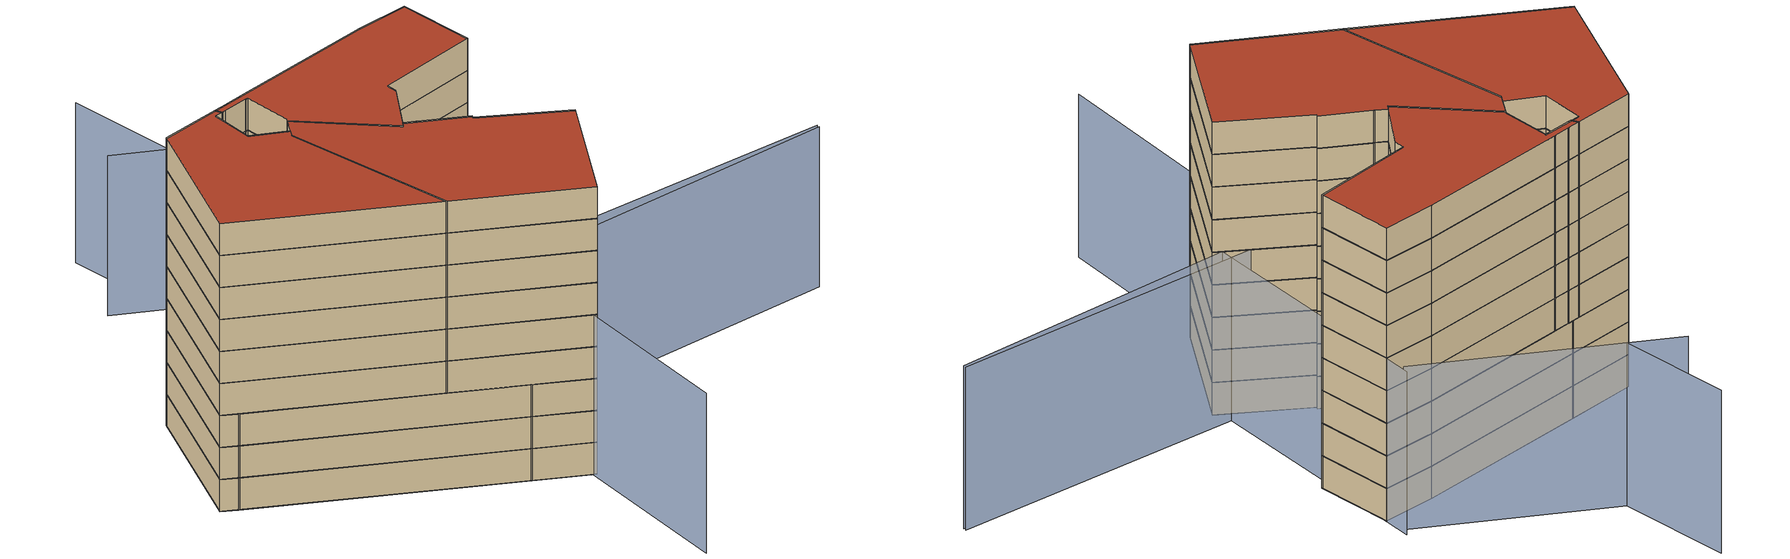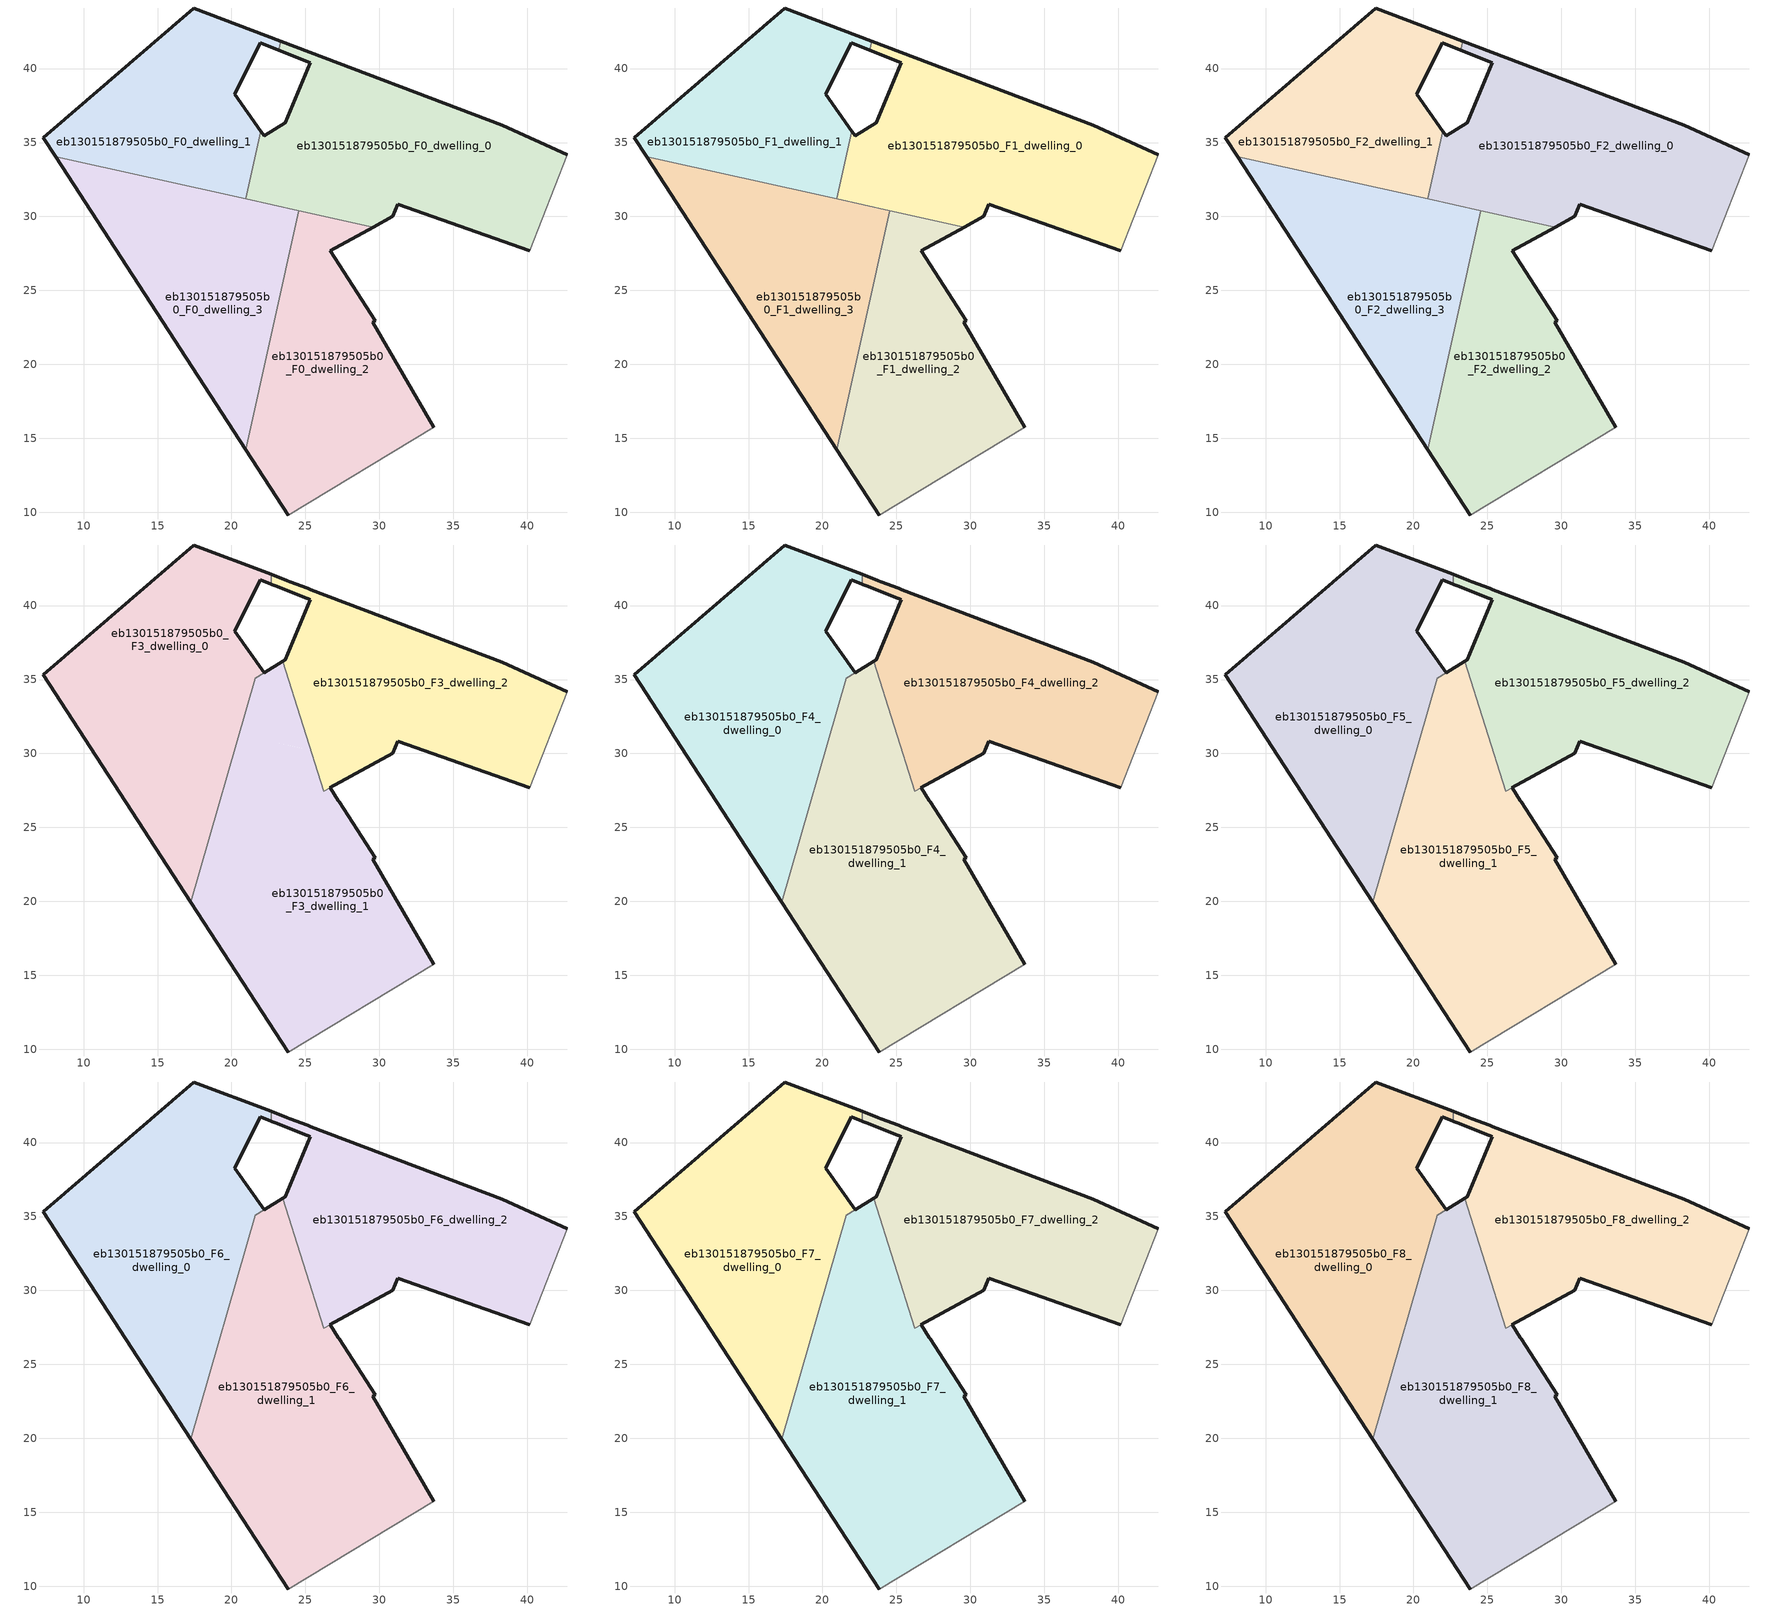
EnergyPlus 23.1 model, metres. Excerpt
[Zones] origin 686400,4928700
eb130151879505b0_F0_dwelling_0
 floor ground (EU_floor_Construction): 40.18,27.68 42.69,34.17 38.32,36.16 23.33,41.86 23.2,41.25 25.33,40.4 23.65,36.35 22.2,35.45 21.98,35.76 20.97,31.19 29.58,29.27 30.91,30.01 31.26,30.83 z0
 wall outside (EU_wall_Construction): 21.98,35.76 22.2,35.45 23.65,36.35 25.33,40.4 23.2,41.25 / 23.33,41.86 38.32,36.16 42.69,34.17 / 40.18,27.68 31.26,30.83 30.91,30.01 29.58,29.27 z0:3
 wall to eb130151879505b0_F0_dwelling_1 (EU_wall_Construction): 23.2,41.25 23.33,41.86 / 20.97,31.19 21.98,35.76 z0:3
 wall adiabatic (EU_wall_Construction): 42.69,34.17 40.18,27.68 z0:3
 wall to eb130151879505b0_F0_dwelling_2 (EU_wall_Construction): 29.58,29.27 24.57,30.39 z0:3
 wall to eb130151879505b0_F0_dwelling_3 (EU_wall_Construction): 24.57,30.39 20.97,31.19 z0:3
eb130151879505b0_F0_dwelling_1
 floor ground (EU_floor_Construction): 20.97,31.19 21.98,35.76 20.22,38.27 21.94,41.75 23.2,41.25 23.33,41.86 17.44,44.1 7.29,35.31 8.11,34.04 z0
 wall outside (EU_wall_Construction): 23.2,41.25 21.94,41.75 20.22,38.27 21.98,35.76 / 8.11,34.04 7.29,35.31 17.44,44.1 23.33,41.86 z0:3
 wall to eb130151879505b0_F0_dwelling_3 (EU_wall_Construction): 20.97,31.19 8.11,34.04 z0:3
eb130151879505b0_F0_dwelling_2
 floor ground (EU_floor_Construction): 33.68,15.75 29.55,22.85 29.73,22.96 26.67,27.67 29.58,29.27 24.56,30.39 20.97,14.21 23.83,9.81 z0
 wall outside (EU_wall_Construction): 23.83,9.81 20.97,14.21 / 29.58,29.27 26.67,27.67 29.73,22.96 29.55,22.85 33.68,15.75 z0:3
 wall adiabatic (EU_wall_Construction): 33.68,15.75 23.83,9.81 z0:3
 wall to eb130151879505b0_F0_dwelling_3 (EU_wall_Construction): 20.97,14.21 24.56,30.39 z0:3
eb130151879505b0_F0_dwelling_3
 floor ground (EU_floor_Construction): 20.97,14.21 24.56,30.39 8.11,34.04 z0
 wall outside (EU_wall_Construction): 20.97,14.21 8.11,34.04 z0:3
eb130151879505b0_F1_dwelling_0
 floor to eb130151879505b0_F0_dwelling_0 (EU_floor_Construction): 40.18,27.68 42.69,34.17 38.32,36.16 23.33,41.86 23.2,41.25 25.33,40.4 23.65,36.35 22.2,35.45 21.98,35.76 20.97,31.19 29.58,29.27 30.91,30.01 31.26,30.83 z3
 wall outside (EU_wall_Construction): 21.98,35.76 22.2,35.45 23.65,36.35 25.33,40.4 23.2,41.25 / 23.33,41.86 38.32,36.16 42.69,34.17 / 40.18,27.68 31.26,30.83 30.91,30.01 29.58,29.27 z3:6
 wall to eb130151879505b0_F1_dwelling_1 (EU_wall_Construction): 23.2,41.25 23.33,41.86 / 20.97,31.19 21.98,35.76 z3:6
 wall adiabatic (EU_wall_Construction): 42.69,34.17 40.18,27.68 z3:6
 wall to eb130151879505b0_F1_dwelling_2 (EU_wall_Construction): 29.58,29.27 24.57,30.39 z3:6
 wall to eb130151879505b0_F1_dwelling_3 (EU_wall_Construction): 24.57,30.39 20.97,31.19 z3:6
eb130151879505b0_F1_dwelling_1
 floor to eb130151879505b0_F0_dwelling_1 (EU_floor_Construction): 20.97,31.19 21.98,35.76 20.22,38.27 21.94,41.75 23.2,41.25 23.33,41.86 17.44,44.1 7.29,35.31 8.11,34.04 z3
 wall outside (EU_wall_Construction): 23.2,41.25 21.94,41.75 20.22,38.27 21.98,35.76 / 8.11,34.04 7.29,35.31 17.44,44.1 23.33,41.86 z3:6
 wall to eb130151879505b0_F1_dwelling_3 (EU_wall_Construction): 20.97,31.19 8.11,34.04 z3:6
eb130151879505b0_F1_dwelling_2
 floor to eb130151879505b0_F0_dwelling_2 (EU_floor_Construction): 33.68,15.75 29.55,22.85 29.73,22.96 26.67,27.67 29.58,29.27 24.56,30.39 20.97,14.21 23.83,9.81 z3
 wall outside (EU_wall_Construction): 23.83,9.81 20.97,14.21 / 29.58,29.27 26.67,27.67 29.73,22.96 29.55,22.85 33.68,15.75 z3:6
 wall adiabatic (EU_wall_Construction): 33.68,15.75 23.83,9.81 z3:6
 wall to eb130151879505b0_F1_dwelling_3 (EU_wall_Construction): 20.97,14.21 24.56,30.39 z3:6
eb130151879505b0_F1_dwelling_3
 floor to eb130151879505b0_F0_dwelling_3 (EU_floor_Construction): 20.97,14.21 24.56,30.39 8.11,34.04 z3
 wall outside (EU_wall_Construction): 20.97,14.21 8.11,34.04 z3:6
eb130151879505b0_F2_dwelling_0
 floor to eb130151879505b0_F1_dwelling_0 (EU_floor_Construction): 40.18,27.68 42.69,34.17 38.32,36.16 23.33,41.86 23.2,41.25 25.33,40.4 23.65,36.35 22.2,35.45 21.98,35.76 20.97,31.19 29.58,29.27 30.91,30.01 31.26,30.83 z6
 wall outside (EU_wall_Construction): 21.98,35.76 22.2,35.45 23.65,36.35 25.33,40.4 23.2,41.25 / 23.33,41.86 38.32,36.16 42.69,34.17 / 40.18,27.68 31.26,30.83 30.91,30.01 29.58,29.27 z6:9
 wall to eb130151879505b0_F2_dwelling_1 (EU_wall_Construction): 23.2,41.25 23.33,41.86 / 20.97,31.19 21.98,35.76 z6:9
 wall adiabatic (EU_wall_Construction): 42.69,34.17 40.18,27.68 z6:9
 wall to eb130151879505b0_F2_dwelling_2 (EU_wall_Construction): 29.58,29.27 24.57,30.39 z6:9
 wall to eb130151879505b0_F2_dwelling_3 (EU_wall_Construction): 24.57,30.39 20.97,31.19 z6:9
eb130151879505b0_F2_dwelling_1
 floor to eb130151879505b0_F1_dwelling_1 (EU_floor_Construction): 20.97,31.19 21.98,35.76 20.22,38.27 21.94,41.75 23.2,41.25 23.33,41.86 17.44,44.1 7.29,35.31 8.11,34.04 z6
 wall outside (EU_wall_Construction): 23.2,41.25 21.94,41.75 20.22,38.27 21.98,35.76 / 8.11,34.04 7.29,35.31 17.44,44.1 23.33,41.86 z6:9
 wall to eb130151879505b0_F2_dwelling_3 (EU_wall_Construction): 20.97,31.19 8.11,34.04 z6:9
eb130151879505b0_F2_dwelling_2
 floor to eb130151879505b0_F1_dwelling_2 (EU_floor_Construction): 33.68,15.75 29.55,22.85 29.73,22.96 26.67,27.67 29.58,29.27 24.56,30.39 20.97,14.21 23.83,9.81 z6
 wall outside (EU_wall_Construction): 23.83,9.81 20.97,14.21 / 29.58,29.27 26.67,27.67 29.73,22.96 29.55,22.85 33.68,15.75 z6:9
 wall adiabatic (EU_wall_Construction): 33.68,15.75 23.83,9.81 z6:9
 wall to eb130151879505b0_F2_dwelling_3 (EU_wall_Construction): 20.97,14.21 24.56,30.39 z6:9
 roof outside (EU_roof_Construction): 29.58,29.27 26.25,27.44 25.38,30.21 26.25,27.44 z9
eb130151879505b0_F2_dwelling_3
 floor to eb130151879505b0_F1_dwelling_3 (EU_floor_Construction): 20.97,14.21 24.56,30.39 8.11,34.04 z6
 wall outside (EU_wall_Construction): 20.97,14.21 8.11,34.04 z6:9
eb130151879505b0_F3_dwelling_0
 floor to eb130151879505b0_F2_dwelling_1 (EU_floor_Construction): 20.52,31.28 21.62,35.08 21.87,35.23 21.98,35.76 20.22,38.27 21.94,41.75 22.68,41.45 22.68,42.1 17.44,44.1 7.29,35.31 8.11,34.04 z9
 floor to eb130151879505b0_F2_dwelling_3 (EU_floor_Construction): 17.25,19.95 20.52,31.28 8.11,34.04 z9
 floor to eb130151879505b0_F2_dwelling_0 (EU_floor_Construction): 22.15,35.41 22.2,35.45 21.98,35.76 21.87,35.23 z9
 wall outside (EU_wall_Construction): 22.68,41.45 21.94,41.75 20.22,38.27 22.2,35.45 / 17.25,19.95 7.29,35.31 17.44,44.1 22.68,42.1 z9:12
 wall to eb130151879505b0_F3_dwelling_2 (EU_wall_Construction): 22.68,42.1 22.68,41.45 z9:12
 wall to eb130151879505b0_F3_dwelling_1 (EU_wall_Construction): 22.2,35.45 21.62,35.08 17.25,19.95 z9:12
eb130151879505b0_F3_dwelling_1
 floor to eb130151879505b0_F2_dwelling_2 (EU_floor_Construction): 33.68,15.75 29.55,22.85 29.73,22.96 27.28,26.72 27.24,26.79 26.67,27.67 26.25,27.44 25.38,30.21 24.56,30.39 20.98,14.21 23.83,9.81 z9
 floor to eb130151879505b0_F2_dwelling_0 (EU_floor_Construction): 25.38,30.21 23.48,36.24 22.2,35.45 21.87,35.23 20.97,31.19 z9
 floor to eb130151879505b0_F2_dwelling_1 (EU_floor_Construction): 20.97,31.19 21.87,35.23 21.62,35.08 20.52,31.28 z9
 floor to eb130151879505b0_F2_dwelling_3 (EU_floor_Construction): 20.98,14.21 24.56,30.39 20.52,31.28 17.25,19.95 z9
 wall outside (EU_wall_Construction): 23.83,9.81 17.25,19.95 / 22.21,35.45 23.48,36.24 / 26.67,27.67 27.24,26.79 27.28,26.72 29.73,22.96 29.55,22.85 33.68,15.75 z9:12; 22.2,35.45,12 22.2,35.45,9 22.21,35.45,9
 wall adiabatic (EU_wall_Construction): 33.68,15.75 23.83,9.81 z9:12
 wall to eb130151879505b0_F3_dwelling_2 (EU_wall_Construction): 23.48,36.24 26.25,27.44 26.67,27.67 z9:12
eb130151879505b0_F3_dwelling_2
 floor to eb130151879505b0_F2_dwelling_0 (EU_floor_Construction): 40.18,27.68 42.69,34.17 38.32,36.16 25.35,41.09 25.17,41.16 23.93,41.63 23.76,41.69 23.33,41.85 23.2,41.25 25.09,40.49 25.15,40.47 25.33,40.4 23.65,36.35 23.48,36.24 25.38,30.21 29.58,29.27 30.91,30.01 31.26,30.83 z9
 floor to eb130151879505b0_F2_dwelling_1 (EU_floor_Construction): 23.2,41.25 23.33,41.85 22.68,42.1 22.68,41.45 22.7,41.45 22.83,41.39 22.96,41.34 z9
 floor to eb130151879505b0_F2_dwelling_2 (EU_floor_Construction): 29.58,29.27 25.38,30.21 26.25,27.44 z9
 wall outside (EU_wall_Construction): 23.48,36.24 23.65,36.35 25.33,40.4 25.2,40.45 25.09,40.49 22.96,41.34 22.76,41.42 22.68,41.45 / 22.68,42.1 23.76,41.69 23.93,41.63 25.17,41.16 25.35,41.09 38.32,36.16 42.69,34.17 / 40.18,27.68 31.26,30.83 30.91,30.01 26.66,27.67 z9:12
 wall adiabatic (EU_wall_Construction): 42.69,34.17 40.18,27.68 z9:12
eb130151879505b0_F4_dwelling_0
 floor to eb130151879505b0_F3_dwelling_0 (EU_floor_Construction): 17.25,19.95 21.62,35.08 22.2,35.45 20.22,38.27 21.94,41.75 22.68,41.45 22.68,42.1 17.44,44.1 7.29,35.31 z12
 wall outside (EU_wall_Construction): 22.68,41.45 21.94,41.75 20.22,38.27 22.2,35.45 / 17.25,19.95 7.29,35.31 17.44,44.1 22.68,42.1 z12:15
 wall to eb130151879505b0_F4_dwelling_2 (EU_wall_Construction): 22.68,42.1 22.68,41.45 z12:15
 wall to eb130151879505b0_F4_dwelling_1 (EU_wall_Construction): 22.2,35.45 21.62,35.08 17.25,19.95 z12:15
eb130151879505b0_F4_dwelling_1
 floor to eb130151879505b0_F3_dwelling_1 (EU_floor_Construction): 33.68,15.75 29.55,22.85 29.73,22.96 27.28,26.72 27.24,26.79 26.67,27.67 26.25,27.44 23.48,36.24 22.21,35.45 21.62,35.08 17.25,19.95 23.83,9.81 z12
 wall outside (EU_wall_Construction): 23.83,9.81 17.25,19.95 / 22.21,35.45 23.48,36.24 / 26.67,27.67 27.24,26.79 27.28,26.72 29.73,22.96 29.55,22.85 33.68,15.75 z12:15; 22.2,35.45,15 22.2,35.45,12 22.21,35.45,12
 wall adiabatic (EU_wall_Construction): 33.68,15.75 23.83,9.81 z12:15
 wall to eb130151879505b0_F4_dwelling_2 (EU_wall_Construction): 23.48,36.24 26.25,27.44 26.67,27.67 z12:15
eb130151879505b0_F4_dwelling_2
 floor to eb130151879505b0_F3_dwelling_2 (EU_floor_Construction): 40.18,27.68 42.69,34.17 38.32,36.16 25.35,41.09 25.17,41.16 23.93,41.63 23.76,41.69 22.68,42.1 22.68,41.45 22.76,41.42 22.96,41.34 25.09,40.49 25.2,40.45 25.33,40.4 23.65,36.35 23.48,36.24 26.25,27.44 30.91,30.01 31.26,30.83 z12
 wall outside (EU_wall_Construction): 23.48,36.24 23.65,36.35 25.33,40.4 25.2,40.45 25.09,40.49 22.96,41.34 22.76,41.42 22.68,41.45 / 22.68,42.1 23.76,41.69 23.93,41.63 25.17,41.16 25.35,41.09 38.32,36.16 42.69,34.17 / 40.18,27.68 31.26,30.83 30.91,30.01 26.66,27.67 z12:15
 wall adiabatic (EU_wall_Construction): 42.69,34.17 40.18,27.68 z12:15
eb130151879505b0_F5_dwelling_0
 floor to eb130151879505b0_F4_dwelling_0 (EU_floor_Construction): 17.25,19.95 21.62,35.08 22.2,35.45 20.22,38.27 21.94,41.75 22.68,41.45 22.68,42.1 17.44,44.1 7.29,35.31 z15
 wall outside (EU_wall_Construction): 22.68,41.45 21.94,41.75 20.22,38.27 22.2,35.45 / 17.25,19.95 7.29,35.31 17.44,44.1 22.68,42.1 z15:18
 wall to eb130151879505b0_F5_dwelling_2 (EU_wall_Construction): 22.68,42.1 22.68,41.45 z15:18
 wall to eb130151879505b0_F5_dwelling_1 (EU_wall_Construction): 22.2,35.45 21.62,35.08 17.25,19.95 z15:18
eb130151879505b0_F5_dwelling_1
 floor to eb130151879505b0_F4_dwelling_1 (EU_floor_Construction): 33.68,15.75 29.55,22.85 29.73,22.96 27.28,26.72 27.24,26.79 26.67,27.67 26.25,27.44 23.48,36.24 22.21,35.45 21.62,35.08 17.25,19.95 23.83,9.81 z15
 wall outside (EU_wall_Construction): 23.83,9.81 17.25,19.95 / 22.21,35.45 23.48,36.24 / 26.67,27.67 27.24,26.79 27.28,26.72 29.73,22.96 29.55,22.85 33.68,15.75 z15:18; 22.2,35.45,18 22.2,35.45,15 22.21,35.45,15
 wall adiabatic (EU_wall_Construction): 33.68,15.75 23.83,9.81 z15:18
 wall to eb130151879505b0_F5_dwelling_2 (EU_wall_Construction): 23.48,36.24 26.25,27.44 26.67,27.67 z15:18
eb130151879505b0_F5_dwelling_2
 floor to eb130151879505b0_F4_dwelling_2 (EU_floor_Construction): 40.18,27.68 42.69,34.17 38.32,36.16 25.35,41.09 25.17,41.16 23.93,41.63 23.76,41.69 22.68,42.1 22.68,41.45 22.76,41.42 22.96,41.34 25.09,40.49 25.2,40.45 25.33,40.4 23.65,36.35 23.48,36.24 26.25,27.44 30.91,30.01 31.26,30.83 z15
 wall outside (EU_wall_Construction): 23.48,36.24 23.65,36.35 25.33,40.4 25.2,40.45 25.09,40.49 22.96,41.34 22.76,41.42 22.68,41.45 / 22.68,42.1 23.76,41.69 23.93,41.63 25.17,41.16 25.35,41.09 38.32,36.16 42.69,34.17 / 40.18,27.68 31.26,30.83 30.91,30.01 26.66,27.67 z15:18
 wall adiabatic (EU_wall_Construction): 42.69,34.17 40.18,27.68 z15:18
eb130151879505b0_F6_dwelling_0
 floor to eb130151879505b0_F5_dwelling_0 (EU_floor_Construction): 17.25,19.95 21.62,35.08 22.2,35.45 20.22,38.27 21.94,41.75 22.68,41.45 22.68,42.1 17.44,44.1 7.29,35.31 z18
 wall outside (EU_wall_Construction): 22.68,41.45 21.94,41.75 20.22,38.27 22.2,35.45 / 17.25,19.95 7.29,35.31 17.44,44.1 22.68,42.1 z18:21
 wall to eb130151879505b0_F6_dwelling_2 (EU_wall_Construction): 22.68,42.1 22.68,41.45 z18:21
 wall to eb130151879505b0_F6_dwelling_1 (EU_wall_Construction): 22.2,35.45 21.62,35.08 17.25,19.95 z18:21
eb130151879505b0_F6_dwelling_1
 floor to eb130151879505b0_F5_dwelling_1 (EU_floor_Construction): 33.68,15.75 29.55,22.85 29.73,22.96 27.28,26.72 27.24,26.79 26.67,27.67 26.25,27.44 23.48,36.24 22.21,35.45 21.62,35.08 17.25,19.95 23.83,9.81 z18
 wall outside (EU_wall_Construction): 23.83,9.81 17.25,19.95 / 22.21,35.45 23.48,36.24 / 26.67,27.67 27.24,26.79 27.28,26.72 29.73,22.96 29.55,22.85 33.68,15.75 z18:21; 22.2,35.45,21 22.2,35.45,18 22.21,35.45,18
 wall adiabatic (EU_wall_Construction): 33.68,15.75 23.83,9.81 z18:21
 wall to eb130151879505b0_F6_dwelling_2 (EU_wall_Construction): 23.48,36.24 26.25,27.44 26.67,27.67 z18:21
eb130151879505b0_F6_dwelling_2
 floor to eb130151879505b0_F5_dwelling_2 (EU_floor_Construction): 40.18,27.68 42.69,34.17 38.32,36.16 25.35,41.09 25.17,41.16 23.93,41.63 23.76,41.69 22.68,42.1 22.68,41.45 22.76,41.42 22.96,41.34 25.09,40.49 25.2,40.45 25.33,40.4 23.65,36.35 23.48,36.24 26.25,27.44 30.91,30.01 31.26,30.83 z18
 wall outside (EU_wall_Construction): 23.48,36.24 23.65,36.35 25.33,40.4 25.2,40.45 25.09,40.49 22.96,41.34 22.76,41.42 22.68,41.45 / 22.68,42.1 23.76,41.69 23.93,41.63 25.17,41.16 25.35,41.09 38.32,36.16 42.69,34.17 / 40.18,27.68 31.26,30.83 30.91,30.01 26.66,27.67 z18:21
 wall adiabatic (EU_wall_Construction): 42.69,34.17 40.18,27.68 z18:21
eb130151879505b0_F7_dwelling_0
 floor to eb130151879505b0_F6_dwelling_0 (EU_floor_Construction): 17.25,19.95 21.62,35.08 22.2,35.45 20.22,38.27 21.94,41.75 22.68,41.45 22.68,42.1 17.44,44.1 7.29,35.31 z21
 wall outside (EU_wall_Construction): 22.68,41.45 21.94,41.75 20.22,38.27 22.2,35.45 / 17.25,19.95 7.29,35.31 17.44,44.1 22.68,42.1 z21:24
 wall to eb130151879505b0_F7_dwelling_2 (EU_wall_Construction): 22.68,42.1 22.68,41.45 z21:24
 wall to eb130151879505b0_F7_dwelling_1 (EU_wall_Construction): 22.2,35.45 21.62,35.08 17.25,19.95 z21:24
eb130151879505b0_F7_dwelling_1
 floor to eb130151879505b0_F6_dwelling_1 (EU_floor_Construction): 33.68,15.75 29.55,22.85 29.73,22.96 27.28,26.72 27.24,26.79 26.67,27.67 26.25,27.44 23.48,36.24 22.21,35.45 21.62,35.08 17.25,19.95 23.83,9.81 z21
 wall outside (EU_wall_Construction): 23.83,9.81 17.25,19.95 / 22.21,35.45 23.48,36.24 / 26.67,27.67 27.24,26.79 27.28,26.72 29.73,22.96 29.55,22.85 33.68,15.75 z21:24; 22.2,35.45,24 22.2,35.45,21 22.21,35.45,21
 wall adiabatic (EU_wall_Construction): 33.68,15.75 23.83,9.81 z21:24
 wall to eb130151879505b0_F7_dwelling_2 (EU_wall_Construction): 23.48,36.24 26.25,27.44 26.67,27.67 z21:24
eb130151879505b0_F7_dwelling_2
 floor to eb130151879505b0_F6_dwelling_2 (EU_floor_Construction): 40.18,27.68 42.69,34.17 38.32,36.16 25.35,41.09 25.17,41.16 23.93,41.63 23.76,41.69 22.68,42.1 22.68,41.45 22.76,41.42 22.96,41.34 25.09,40.49 25.2,40.45 25.33,40.4 23.65,36.35 23.48,36.24 26.25,27.44 30.91,30.01 31.26,30.83 z21
 wall outside (EU_wall_Construction): 23.48,36.24 23.65,36.35 25.33,40.4 25.2,40.45 25.09,40.49 22.96,41.34 22.76,41.42 22.68,41.45 / 22.68,42.1 23.76,41.69 23.93,41.63 25.17,41.16 25.35,41.09 38.32,36.16 42.69,34.17 / 40.18,27.68 31.26,30.83 30.91,30.01 26.66,27.67 z21:24
 wall adiabatic (EU_wall_Construction): 42.69,34.17 40.18,27.68 z21:24
eb130151879505b0_F8_dwelling_0
 floor to eb130151879505b0_F7_dwelling_0 (EU_floor_Construction): 17.25,19.95 21.62,35.08 22.2,35.45 20.22,38.27 21.94,41.75 22.68,41.45 22.68,42.1 17.44,44.1 7.29,35.31 z24
 wall outside (EU_wall_Construction): 22.68,41.45 21.94,41.75 20.22,38.27 22.2,35.45 / 17.25,19.95 7.29,35.31 17.44,44.1 22.68,42.1 z24:27
 wall to eb130151879505b0_F8_dwelling_2 (EU_wall_Construction): 22.68,42.1 22.68,41.45 z24:27
 wall to eb130151879505b0_F8_dwelling_1 (EU_wall_Construction): 22.2,35.45 21.62,35.08 17.25,19.95 z24:27
 roof outside (EU_roof_Construction): 22.68,42.1 22.68,41.45 21.94,41.75 20.22,38.27 22.2,35.45 21.62,35.08 17.25,19.95 7.29,35.31 17.44,44.1 z27
eb130151879505b0_F8_dwelling_1
 floor to eb130151879505b0_F7_dwelling_1 (EU_floor_Construction): 33.68,15.75 29.55,22.85 29.73,22.96 27.28,26.72 27.24,26.79 26.67,27.67 26.25,27.44 23.48,36.24 22.21,35.45 21.62,35.08 17.25,19.95 23.83,9.81 z24
 wall outside (EU_wall_Construction): 23.83,9.81 17.25,19.95 / 22.21,35.45 23.48,36.24 / 26.67,27.67 27.24,26.79 27.28,26.72 29.73,22.96 29.55,22.85 33.68,15.75 z24:27; 22.2,35.45,27 22.2,35.45,24 22.21,35.45,24
 wall adiabatic (EU_wall_Construction): 33.68,15.75 23.83,9.81 z24:27
 wall to eb130151879505b0_F8_dwelling_2 (EU_wall_Construction): 23.48,36.24 26.25,27.44 26.67,27.67 z24:27
 roof outside (EU_roof_Construction): 23.48,36.24 26.25,27.44 26.67,27.67 27.24,26.79 27.28,26.72 29.73,22.96 29.55,22.85 33.68,15.75 23.83,9.81 17.25,19.95 21.62,35.08 22.21,35.45 z27
eb130151879505b0_F8_dwelling_2
 floor to eb130151879505b0_F7_dwelling_2 (EU_floor_Construction): 40.18,27.68 42.69,34.17 38.32,36.16 25.35,41.09 25.17,41.16 23.93,41.63 23.76,41.69 22.68,42.1 22.68,41.45 22.76,41.42 22.96,41.34 25.09,40.49 25.2,40.45 25.33,40.4 23.65,36.35 23.48,36.24 26.25,27.44 30.91,30.01 31.26,30.83 z24
 wall outside (EU_wall_Construction): 23.48,36.24 23.65,36.35 25.33,40.4 25.2,40.45 25.09,40.49 22.96,41.34 22.76,41.42 22.68,41.45 / 22.68,42.1 23.76,41.69 23.93,41.63 25.17,41.16 25.35,41.09 38.32,36.16 42.69,34.17 / 40.18,27.68 31.26,30.83 30.91,30.01 26.66,27.67 z24:27
 wall adiabatic (EU_wall_Construction): 42.69,34.17 40.18,27.68 z24:27
 roof outside (EU_roof_Construction): 38.32,36.16 42.69,34.17 40.18,27.68 31.26,30.83 30.91,30.01 26.25,27.44 23.48,36.24 23.65,36.35 25.33,40.4 25.2,40.45 25.09,40.49 22.96,41.34 22.76,41.42 22.68,41.45 22.68,42.1 23.76,41.69 23.93,41.63 25.17,41.16 25.35,41.09 z27
shading: 16.4,-2.63 29.36,19.96 / 29.36,19.96 56.43,4.43 / 56.29,4.19 33.27,16.43 / 33.27,16.43 43.86,36.36 / 43.28,35.86 30.74,54.62 / 36.99,59.99 33.46,50.55 z0:15
[Building]
EU S2 Campaign: North Axis=0; Terrain=City; Solar Distribution=FullExterior
[Site:Location]
Bologna: Latitude=44.5; Longitude=11.25; Time Zone=1; Elevation=37
[SizingPeriod:WeatherFileDays]
AnnualSizingPeriod: Begin Month=1; Begin Day of Month=1; End Month=12; End Day of Month=31; Day of Week for Start Day=Monday; Use Weather File Daylight Saving Period=No; Use Weather File Rain and Snow Indicators=No
[MATERIAL]
EU_InternalMass_Material: Roughness=MediumRough; Thickness=0.1; Conductivity=1; Density=1800; Specific Heat=900; Thermal Absorptance=0.9; Solar Absorptance=0.7; Visible Absorptance=0.7
[MATERIAL:NOMASS] Roughness=MediumRough; Thermal Absorptance=0.9; Solar Absorptance=0.7; Visible Absorptance=0.7
Name | Thermal Resistance
EU_wall_NoMass | 0.779417
EU_roof_NoMass | 0.435466
EU_floor_NoMass | 0.588222
[CONSTRUCTION]
EU_wall_Construction: EU_wall_NoMass
EU_roof_Construction: EU_roof_NoMass
EU_floor_Construction: EU_floor_NoMass
EU_InternalMass_Construction: EU_InternalMass_Material
[ZONE] Type=1; Multiplier=1; Ceiling Height=autocalculate; Floor Area=autocalculate; Part of Total Floor Area=Yes
Name | Volume
eb130151879505b0_F0_dwelling_0; eb130151879505b0_F1_dwelling_0; eb130151879505b0_F2_dwelling_0 | 498.383
eb130151879505b0_F3_dwelling_0; eb130151879505b0_F4_dwelling_0; eb130151879505b0_F5_dwelling_0; eb130151879505b0_F6_dwelling_0; eb130151879505b0_F7_dwelling_0; eb130151879505b0_F8_dwelling_0 | 559.162
eb130151879505b0_F0_dwelling_1; eb130151879505b0_F1_dwelling_1; eb130151879505b0_F2_dwelling_1 | 339.423
eb130151879505b0_F3_dwelling_1 | 646.542
eb130151879505b0_F4_dwelling_1; eb130151879505b0_F5_dwelling_1; eb130151879505b0_F6_dwelling_1; eb130151879505b0_F7_dwelling_1; eb130151879505b0_F8_dwelling_1 | 646.556
eb130151879505b0_F0_dwelling_2; eb130151879505b0_F1_dwelling_2; eb130151879505b0_F2_dwelling_2 | 418.902
eb130151879505b0_F3_dwelling_2; eb130151879505b0_F4_dwelling_2; eb130151879505b0_F5_dwelling_2; eb130151879505b0_F6_dwelling_2; eb130151879505b0_F7_dwelling_2; eb130151879505b0_F8_dwelling_2 | 469.853
eb130151879505b0_F0_dwelling_3; eb130151879505b0_F1_dwelling_3; eb130151879505b0_F2_dwelling_3 | 418.91
[INTERNALMASS] Construction=EU_InternalMass_Construction
Name | Zone or ZoneList | Surface Area
eb130151879505b0_F0_dwelling_0_EU_InternalMass | eb130151879505b0_F0_dwelling_0 | 166.128
eb130151879505b0_F0_dwelling_1_EU_InternalMass | eb130151879505b0_F0_dwelling_1 | 113.141
eb130151879505b0_F0_dwelling_2_EU_InternalMass | eb130151879505b0_F0_dwelling_2 | 139.634
eb130151879505b0_F0_dwelling_3_EU_InternalMass | eb130151879505b0_F0_dwelling_3 | 139.637
eb130151879505b0_F1_dwelling_0_EU_InternalMass | eb130151879505b0_F1_dwelling_0 | 166.128
eb130151879505b0_F1_dwelling_1_EU_InternalMass | eb130151879505b0_F1_dwelling_1 | 113.141
eb130151879505b0_F1_dwelling_2_EU_InternalMass | eb130151879505b0_F1_dwelling_2 | 139.634
eb130151879505b0_F1_dwelling_3_EU_InternalMass | eb130151879505b0_F1_dwelling_3 | 139.637
eb130151879505b0_F2_dwelling_0_EU_InternalMass | eb130151879505b0_F2_dwelling_0 | 166.128
eb130151879505b0_F2_dwelling_1_EU_InternalMass | eb130151879505b0_F2_dwelling_1 | 113.141
eb130151879505b0_F2_dwelling_2_EU_InternalMass | eb130151879505b0_F2_dwelling_2 | 139.634
eb130151879505b0_F2_dwelling_3_EU_InternalMass | eb130151879505b0_F2_dwelling_3 | 139.637
eb130151879505b0_F3_dwelling_0_EU_InternalMass | eb130151879505b0_F3_dwelling_0 | 186.386
eb130151879505b0_F3_dwelling_1_EU_InternalMass | eb130151879505b0_F3_dwelling_1 | 215.523
eb130151879505b0_F3_dwelling_2_EU_InternalMass | eb130151879505b0_F3_dwelling_2 | 156.629
eb130151879505b0_F4_dwelling_0_EU_InternalMass | eb130151879505b0_F4_dwelling_0 | 186.386
eb130151879505b0_F4_dwelling_1_EU_InternalMass | eb130151879505b0_F4_dwelling_1 | 215.523
eb130151879505b0_F4_dwelling_2_EU_InternalMass | eb130151879505b0_F4_dwelling_2 | 156.629
eb130151879505b0_F5_dwelling_0_EU_InternalMass | eb130151879505b0_F5_dwelling_0 | 186.386
eb130151879505b0_F5_dwelling_1_EU_InternalMass | eb130151879505b0_F5_dwelling_1 | 215.523
eb130151879505b0_F5_dwelling_2_EU_InternalMass | eb130151879505b0_F5_dwelling_2 | 156.629
eb130151879505b0_F6_dwelling_0_EU_InternalMass | eb130151879505b0_F6_dwelling_0 | 186.386
eb130151879505b0_F6_dwelling_1_EU_InternalMass | eb130151879505b0_F6_dwelling_1 | 215.523
eb130151879505b0_F6_dwelling_2_EU_InternalMass | eb130151879505b0_F6_dwelling_2 | 156.629
eb130151879505b0_F7_dwelling_0_EU_InternalMass | eb130151879505b0_F7_dwelling_0 | 186.386
eb130151879505b0_F7_dwelling_1_EU_InternalMass | eb130151879505b0_F7_dwelling_1 | 215.523
eb130151879505b0_F7_dwelling_2_EU_InternalMass | eb130151879505b0_F7_dwelling_2 | 156.629
eb130151879505b0_F8_dwelling_0_EU_InternalMass | eb130151879505b0_F8_dwelling_0 | 186.386
eb130151879505b0_F8_dwelling_1_EU_InternalMass | eb130151879505b0_F8_dwelling_1 | 215.523
eb130151879505b0_F8_dwelling_2_EU_InternalMass | eb130151879505b0_F8_dwelling_2 | 156.629
[OTHEREQUIPMENT] Fuel Type=Electricity; Design Level Calculation Method=Watts/Area; Power per Zone Floor Area=1; Fraction Latent=0; Fraction Radiant=0; Fraction Lost=0; Carbon Dioxide Generation Rate=0; EndUse Subcategory=EU_Step8_InternalGains
Name | Zone or ZoneList or Space or SpaceList | Schedule
EU_Step8_InternalGain_eb130151879505b0_F0_dwelling_0_f000 | eb130151879505b0_F0_dwelling_0 | EU_Step8_GainSchedule_eb130151879505b0_F0_dwelling_0_f000
EU_Step8_InternalGain_eb130151879505b0_F0_dwelling_1_f000 | eb130151879505b0_F0_dwelling_1 | EU_Step8_GainSchedule_eb130151879505b0_F0_dwelling_1_f000
EU_Step8_InternalGain_eb130151879505b0_F0_dwelling_2_f000 | eb130151879505b0_F0_dwelling_2 | EU_Step8_GainSchedule_eb130151879505b0_F0_dwelling_2_f000
EU_Step8_InternalGain_eb130151879505b0_F0_dwelling_3_f000 | eb130151879505b0_F0_dwelling_3 | EU_Step8_GainSchedule_eb130151879505b0_F0_dwelling_3_f000
EU_Step8_InternalGain_eb130151879505b0_F1_dwelling_0_f000 | eb130151879505b0_F1_dwelling_0 | EU_Step8_GainSchedule_eb130151879505b0_F1_dwelling_0_f000
EU_Step8_InternalGain_eb130151879505b0_F1_dwelling_1_f000 | eb130151879505b0_F1_dwelling_1 | EU_Step8_GainSchedule_eb130151879505b0_F1_dwelling_1_f000
EU_Step8_InternalGain_eb130151879505b0_F1_dwelling_2_f000 | eb130151879505b0_F1_dwelling_2 | EU_Step8_GainSchedule_eb130151879505b0_F1_dwelling_2_f000
EU_Step8_InternalGain_eb130151879505b0_F1_dwelling_3_f000 | eb130151879505b0_F1_dwelling_3 | EU_Step8_GainSchedule_eb130151879505b0_F1_dwelling_3_f000
EU_Step8_InternalGain_eb130151879505b0_F2_dwelling_0_f000 | eb130151879505b0_F2_dwelling_0 | EU_Step8_GainSchedule_eb130151879505b0_F2_dwelling_0_f000
EU_Step8_InternalGain_eb130151879505b0_F2_dwelling_1_f000 | eb130151879505b0_F2_dwelling_1 | EU_Step8_GainSchedule_eb130151879505b0_F2_dwelling_1_f000
EU_Step8_InternalGain_eb130151879505b0_F2_dwelling_2_f000 | eb130151879505b0_F2_dwelling_2 | EU_Step8_GainSchedule_eb130151879505b0_F2_dwelling_2_f000
EU_Step8_InternalGain_eb130151879505b0_F2_dwelling_3_f000 | eb130151879505b0_F2_dwelling_3 | EU_Step8_GainSchedule_eb130151879505b0_F2_dwelling_3_f000
EU_Step8_InternalGain_eb130151879505b0_F3_dwelling_0_f000 | eb130151879505b0_F3_dwelling_0 | EU_Step8_GainSchedule_eb130151879505b0_F3_dwelling_0_f000
EU_Step8_InternalGain_eb130151879505b0_F3_dwelling_1_f000 | eb130151879505b0_F3_dwelling_1 | EU_Step8_GainSchedule_eb130151879505b0_F3_dwelling_1_f000
EU_Step8_InternalGain_eb130151879505b0_F3_dwelling_2_f000 | eb130151879505b0_F3_dwelling_2 | EU_Step8_GainSchedule_eb130151879505b0_F3_dwelling_2_f000
EU_Step8_InternalGain_eb130151879505b0_F4_dwelling_0_f000 | eb130151879505b0_F4_dwelling_0 | EU_Step8_GainSchedule_eb130151879505b0_F4_dwelling_0_f000
EU_Step8_InternalGain_eb130151879505b0_F4_dwelling_1_f000 | eb130151879505b0_F4_dwelling_1 | EU_Step8_GainSchedule_eb130151879505b0_F4_dwelling_1_f000
EU_Step8_InternalGain_eb130151879505b0_F4_dwelling_2_f000 | eb130151879505b0_F4_dwelling_2 | EU_Step8_GainSchedule_eb130151879505b0_F4_dwelling_2_f000
EU_Step8_InternalGain_eb130151879505b0_F5_dwelling_0_f000 | eb130151879505b0_F5_dwelling_0 | EU_Step8_GainSchedule_eb130151879505b0_F5_dwelling_0_f000
EU_Step8_InternalGain_eb130151879505b0_F5_dwelling_1_f000 | eb130151879505b0_F5_dwelling_1 | EU_Step8_GainSchedule_eb130151879505b0_F5_dwelling_1_f000
EU_Step8_InternalGain_eb130151879505b0_F5_dwelling_2_f000 | eb130151879505b0_F5_dwelling_2 | EU_Step8_GainSchedule_eb130151879505b0_F5_dwelling_2_f000
EU_Step8_InternalGain_eb130151879505b0_F6_dwelling_0_f000 | eb130151879505b0_F6_dwelling_0 | EU_Step8_GainSchedule_eb130151879505b0_F6_dwelling_0_f000
EU_Step8_InternalGain_eb130151879505b0_F6_dwelling_1_f000 | eb130151879505b0_F6_dwelling_1 | EU_Step8_GainSchedule_eb130151879505b0_F6_dwelling_1_f000
EU_Step8_InternalGain_eb130151879505b0_F6_dwelling_2_f000 | eb130151879505b0_F6_dwelling_2 | EU_Step8_GainSchedule_eb130151879505b0_F6_dwelling_2_f000
EU_Step8_InternalGain_eb130151879505b0_F7_dwelling_0_f000 | eb130151879505b0_F7_dwelling_0 | EU_Step8_GainSchedule_eb130151879505b0_F7_dwelling_0_f000
EU_Step8_InternalGain_eb130151879505b0_F7_dwelling_1_f000 | eb130151879505b0_F7_dwelling_1 | EU_Step8_GainSchedule_eb130151879505b0_F7_dwelling_1_f000
EU_Step8_InternalGain_eb130151879505b0_F7_dwelling_2_f000 | eb130151879505b0_F7_dwelling_2 | EU_Step8_GainSchedule_eb130151879505b0_F7_dwelling_2_f000
EU_Step8_InternalGain_eb130151879505b0_F8_dwelling_0_f000 | eb130151879505b0_F8_dwelling_0 | EU_Step8_GainSchedule_eb130151879505b0_F8_dwelling_0_f000
EU_Step8_InternalGain_eb130151879505b0_F8_dwelling_1_f000 | eb130151879505b0_F8_dwelling_1 | EU_Step8_GainSchedule_eb130151879505b0_F8_dwelling_1_f000
EU_Step8_InternalGain_eb130151879505b0_F8_dwelling_2_f000 | eb130151879505b0_F8_dwelling_2 | EU_Step8_GainSchedule_eb130151879505b0_F8_dwelling_2_f000
[ZONEVENTILATION:DESIGNFLOWRATE] Schedule=EU_AlwaysOn; Design Flow Rate Calculation Method=AirChanges/Hour; Air Changes per Hour=0.712058; Ventilation Type=Natural; Fan Pressure Rise=0; Fan Total Efficiency=1; Constant Term Coefficient=1; Temperature Term Coefficient=0; Velocity Term Coefficient=0; Velocity Squared Term Coefficient=0; Minimum Indoor Temperature=-100; Maximum Indoor Temperature=100; Delta Temperature=-100; Minimum Outdoor Temperature=-100; Maximum Outdoor Temperature=100; Maximum Wind Speed=40
Name | Zone or ZoneList or Space or SpaceList
EU_ConstantAir_eb130151879505b0_F0_dwelling_0 | eb130151879505b0_F0_dwelling_0
EU_ConstantAir_eb130151879505b0_F0_dwelling_1 | eb130151879505b0_F0_dwelling_1
EU_ConstantAir_eb130151879505b0_F0_dwelling_2 | eb130151879505b0_F0_dwelling_2
EU_ConstantAir_eb130151879505b0_F0_dwelling_3 | eb130151879505b0_F0_dwelling_3
EU_ConstantAir_eb130151879505b0_F1_dwelling_0 | eb130151879505b0_F1_dwelling_0
EU_ConstantAir_eb130151879505b0_F1_dwelling_1 | eb130151879505b0_F1_dwelling_1
EU_ConstantAir_eb130151879505b0_F1_dwelling_2 | eb130151879505b0_F1_dwelling_2
EU_ConstantAir_eb130151879505b0_F1_dwelling_3 | eb130151879505b0_F1_dwelling_3
EU_ConstantAir_eb130151879505b0_F2_dwelling_0 | eb130151879505b0_F2_dwelling_0
EU_ConstantAir_eb130151879505b0_F2_dwelling_1 | eb130151879505b0_F2_dwelling_1
EU_ConstantAir_eb130151879505b0_F2_dwelling_2 | eb130151879505b0_F2_dwelling_2
EU_ConstantAir_eb130151879505b0_F2_dwelling_3 | eb130151879505b0_F2_dwelling_3
EU_ConstantAir_eb130151879505b0_F3_dwelling_0 | eb130151879505b0_F3_dwelling_0
EU_ConstantAir_eb130151879505b0_F3_dwelling_1 | eb130151879505b0_F3_dwelling_1
EU_ConstantAir_eb130151879505b0_F3_dwelling_2 | eb130151879505b0_F3_dwelling_2
EU_ConstantAir_eb130151879505b0_F4_dwelling_0 | eb130151879505b0_F4_dwelling_0
EU_ConstantAir_eb130151879505b0_F4_dwelling_1 | eb130151879505b0_F4_dwelling_1
EU_ConstantAir_eb130151879505b0_F4_dwelling_2 | eb130151879505b0_F4_dwelling_2
EU_ConstantAir_eb130151879505b0_F5_dwelling_0 | eb130151879505b0_F5_dwelling_0
EU_ConstantAir_eb130151879505b0_F5_dwelling_1 | eb130151879505b0_F5_dwelling_1
EU_ConstantAir_eb130151879505b0_F5_dwelling_2 | eb130151879505b0_F5_dwelling_2
EU_ConstantAir_eb130151879505b0_F6_dwelling_0 | eb130151879505b0_F6_dwelling_0
EU_ConstantAir_eb130151879505b0_F6_dwelling_1 | eb130151879505b0_F6_dwelling_1
EU_ConstantAir_eb130151879505b0_F6_dwelling_2 | eb130151879505b0_F6_dwelling_2
EU_ConstantAir_eb130151879505b0_F7_dwelling_0 | eb130151879505b0_F7_dwelling_0
EU_ConstantAir_eb130151879505b0_F7_dwelling_1 | eb130151879505b0_F7_dwelling_1
EU_ConstantAir_eb130151879505b0_F7_dwelling_2 | eb130151879505b0_F7_dwelling_2
EU_ConstantAir_eb130151879505b0_F8_dwelling_0 | eb130151879505b0_F8_dwelling_0
EU_ConstantAir_eb130151879505b0_F8_dwelling_1 | eb130151879505b0_F8_dwelling_1
EU_ConstantAir_eb130151879505b0_F8_dwelling_2 | eb130151879505b0_F8_dwelling_2
[HVACTEMPLATE:THERMOSTAT] Constant Heating Setpoint=20; Constant Cooling Setpoint=50
EU_HeatOnly_eb130151879505b0_F0_dwelling_0; EU_HeatOnly_eb130151879505b0_F0_dwelling_1; EU_HeatOnly_eb130151879505b0_F0_dwelling_2; EU_HeatOnly_eb130151879505b0_F0_dwelling_3; EU_HeatOnly_eb130151879505b0_F1_dwelling_0; EU_HeatOnly_eb130151879505b0_F1_dwelling_1; EU_HeatOnly_eb130151879505b0_F1_dwelling_2; EU_HeatOnly_eb130151879505b0_F1_dwelling_3; EU_HeatOnly_eb130151879505b0_F2_dwelling_0; EU_HeatOnly_eb130151879505b0_F2_dwelling_1; EU_HeatOnly_eb130151879505b0_F2_dwelling_2; EU_HeatOnly_eb130151879505b0_F2_dwelling_3; EU_HeatOnly_eb130151879505b0_F3_dwelling_0; EU_HeatOnly_eb130151879505b0_F3_dwelling_1; EU_HeatOnly_eb130151879505b0_F3_dwelling_2; EU_HeatOnly_eb130151879505b0_F4_dwelling_0; EU_HeatOnly_eb130151879505b0_F4_dwelling_1; EU_HeatOnly_eb130151879505b0_F4_dwelling_2; EU_HeatOnly_eb130151879505b0_F5_dwelling_0; EU_HeatOnly_eb130151879505b0_F5_dwelling_1; EU_HeatOnly_eb130151879505b0_F5_dwelling_2; EU_HeatOnly_eb130151879505b0_F6_dwelling_0; EU_HeatOnly_eb130151879505b0_F6_dwelling_1; EU_HeatOnly_eb130151879505b0_F6_dwelling_2; EU_HeatOnly_eb130151879505b0_F7_dwelling_0; EU_HeatOnly_eb130151879505b0_F7_dwelling_1; EU_HeatOnly_eb130151879505b0_F7_dwelling_2; EU_HeatOnly_eb130151879505b0_F8_dwelling_0; EU_HeatOnly_eb130151879505b0_F8_dwelling_1; EU_HeatOnly_eb130151879505b0_F8_dwelling_2
[HVACTEMPLATE:ZONE:IDEALLOADSAIRSYSTEM] System Availability Schedule=EU_AlwaysOn; Maximum Heating Supply Air Temperature=50; Minimum Cooling Supply Air Temperature=13; Maximum Heating Supply Air Humidity Ratio=0.0156; Minimum Cooling Supply Air Humidity Ratio=0.0077; Heating Limit=NoLimit; Cooling Limit=NoLimit; Heating Availability Schedule=EU_AlwaysOn; Cooling Availability Schedule=EU_CoolingOff; Dehumidification Control Type=ConstantSensibleHeatRatio; Cooling Sensible Heat Ratio=0.7; Dehumidification Setpoint=60; Humidification Control Type=None; Humidification Setpoint=30; Outdoor Air Method=None; Outdoor Air Flow Rate per Person=0.00944; Outdoor Air Flow Rate per Zone Floor Area=0; Outdoor Air Flow Rate per Zone=0; Demand Controlled Ventilation Type=None; Outdoor Air Economizer Type=NoEconomizer; Heat Recovery Type=None; Sensible Heat Recovery Effectiveness=0.7; Latent Heat Recovery Effectiveness=0.65
Name | Template Thermostat
eb130151879505b0_F0_dwelling_0 | EU_HeatOnly_eb130151879505b0_F0_dwelling_0
eb130151879505b0_F0_dwelling_1 | EU_HeatOnly_eb130151879505b0_F0_dwelling_1
eb130151879505b0_F0_dwelling_2 | EU_HeatOnly_eb130151879505b0_F0_dwelling_2
eb130151879505b0_F0_dwelling_3 | EU_HeatOnly_eb130151879505b0_F0_dwelling_3
eb130151879505b0_F1_dwelling_0 | EU_HeatOnly_eb130151879505b0_F1_dwelling_0
eb130151879505b0_F1_dwelling_1 | EU_HeatOnly_eb130151879505b0_F1_dwelling_1
eb130151879505b0_F1_dwelling_2 | EU_HeatOnly_eb130151879505b0_F1_dwelling_2
eb130151879505b0_F1_dwelling_3 | EU_HeatOnly_eb130151879505b0_F1_dwelling_3
eb130151879505b0_F2_dwelling_0 | EU_HeatOnly_eb130151879505b0_F2_dwelling_0
eb130151879505b0_F2_dwelling_1 | EU_HeatOnly_eb130151879505b0_F2_dwelling_1
eb130151879505b0_F2_dwelling_2 | EU_HeatOnly_eb130151879505b0_F2_dwelling_2
eb130151879505b0_F2_dwelling_3 | EU_HeatOnly_eb130151879505b0_F2_dwelling_3
eb130151879505b0_F3_dwelling_0 | EU_HeatOnly_eb130151879505b0_F3_dwelling_0
eb130151879505b0_F3_dwelling_1 | EU_HeatOnly_eb130151879505b0_F3_dwelling_1
eb130151879505b0_F3_dwelling_2 | EU_HeatOnly_eb130151879505b0_F3_dwelling_2
eb130151879505b0_F4_dwelling_0 | EU_HeatOnly_eb130151879505b0_F4_dwelling_0
eb130151879505b0_F4_dwelling_1 | EU_HeatOnly_eb130151879505b0_F4_dwelling_1
eb130151879505b0_F4_dwelling_2 | EU_HeatOnly_eb130151879505b0_F4_dwelling_2
eb130151879505b0_F5_dwelling_0 | EU_HeatOnly_eb130151879505b0_F5_dwelling_0
eb130151879505b0_F5_dwelling_1 | EU_HeatOnly_eb130151879505b0_F5_dwelling_1
eb130151879505b0_F5_dwelling_2 | EU_HeatOnly_eb130151879505b0_F5_dwelling_2
eb130151879505b0_F6_dwelling_0 | EU_HeatOnly_eb130151879505b0_F6_dwelling_0
eb130151879505b0_F6_dwelling_1 | EU_HeatOnly_eb130151879505b0_F6_dwelling_1
eb130151879505b0_F6_dwelling_2 | EU_HeatOnly_eb130151879505b0_F6_dwelling_2
eb130151879505b0_F7_dwelling_0 | EU_HeatOnly_eb130151879505b0_F7_dwelling_0
eb130151879505b0_F7_dwelling_1 | EU_HeatOnly_eb130151879505b0_F7_dwelling_1
eb130151879505b0_F7_dwelling_2 | EU_HeatOnly_eb130151879505b0_F7_dwelling_2
eb130151879505b0_F8_dwelling_0 | EU_HeatOnly_eb130151879505b0_F8_dwelling_0
eb130151879505b0_F8_dwelling_1 | EU_HeatOnly_eb130151879505b0_F8_dwelling_1
eb130151879505b0_F8_dwelling_2 | EU_HeatOnly_eb130151879505b0_F8_dwelling_2
[SIZING:ZONE] Zone Cooling Design Supply Air Temperature Input Method=SupplyAirTemperature; Zone Cooling Design Supply Air Temperature=13; Zone Heating Design Supply Air Temperature Input Method=SupplyAirTemperature; Zone Heating Design Supply Air Temperature=50; Zone Cooling Design Supply Air Humidity Ratio=0.008; Zone Heating Design Supply Air Humidity Ratio=0.008; Cooling Design Air Flow Method=DesignDay; Cooling Design Air Flow Rate=0; Cooling Minimum Air Flow per Zone Floor Area=0.000762; Cooling Minimum Air Flow=0; Cooling Minimum Air Flow Fraction=0.2; Heating Design Air Flow Method=DesignDay; Heating Design Air Flow Rate=0; Heating Maximum Air Flow per Zone Floor Area=0.002032; Heating Maximum Air Flow=0.141576; Heating Maximum Air Flow Fraction=0.3; Account for Dedicated Outdoor Air System=No; Dedicated Outdoor Air System Control Strategy=NeutralSupplyAir; Dedicated Outdoor Air Low Setpoint Temperature for Design=autosize; Dedicated Outdoor Air High Setpoint Temperature for Design=autosize; Zone Load Sizing Method=Sensible Load Only No Latent Load; Zone Latent Cooling Design Supply Air Humidity Ratio Input Method=HumidityRatioDifference; Zone Cooling Design Supply Air Humidity Ratio Difference=0.005; Zone Latent Heating Design Supply Air Humidity Ratio Input Method=HumidityRatioDifference; Zone Humidification Design Supply Air Humidity Ratio Difference=0.005
eb130151879505b0_F0_dwelling_0; eb130151879505b0_F0_dwelling_1; eb130151879505b0_F0_dwelling_2; eb130151879505b0_F0_dwelling_3; eb130151879505b0_F1_dwelling_0; eb130151879505b0_F1_dwelling_1; eb130151879505b0_F1_dwelling_2; eb130151879505b0_F1_dwelling_3; eb130151879505b0_F2_dwelling_0; eb130151879505b0_F2_dwelling_1; eb130151879505b0_F2_dwelling_2; eb130151879505b0_F2_dwelling_3; eb130151879505b0_F3_dwelling_0; eb130151879505b0_F3_dwelling_1; eb130151879505b0_F3_dwelling_2; eb130151879505b0_F4_dwelling_0; eb130151879505b0_F4_dwelling_1; eb130151879505b0_F4_dwelling_2; eb130151879505b0_F5_dwelling_0; eb130151879505b0_F5_dwelling_1; eb130151879505b0_F5_dwelling_2; eb130151879505b0_F6_dwelling_0; eb130151879505b0_F6_dwelling_1; eb130151879505b0_F6_dwelling_2; eb130151879505b0_F7_dwelling_0; eb130151879505b0_F7_dwelling_1; eb130151879505b0_F7_dwelling_2; eb130151879505b0_F8_dwelling_0; eb130151879505b0_F8_dwelling_1; eb130151879505b0_F8_dwelling_2
[SCHEDULE:CONSTANT]
Name | Hourly Value
EU_AlwaysOn | 1
EU_CoolingOff | 0
[SCHEDULE:FILE] Column Number=1; Rows to Skip at Top=0; Number of Hours of Data=8760; Column Separator=Comma; Interpolate to Timestep=No; Minutes per Item=60; Adjust Schedule for Daylight Savings=Yes
Name | File
EU_Step8_GainSchedule_eb130151879505b0_F0_dwelling_0_f000 | ../../schedules/eb130151879505b0/eb130151879505b0_F0_dwelling_0_f000_gain.csv
EU_Step8_GainSchedule_eb130151879505b0_F0_dwelling_1_f000 | ../../schedules/eb130151879505b0/eb130151879505b0_F0_dwelling_1_f000_gain.csv
EU_Step8_GainSchedule_eb130151879505b0_F0_dwelling_2_f000 | ../../schedules/eb130151879505b0/eb130151879505b0_F0_dwelling_2_f000_gain.csv
EU_Step8_GainSchedule_eb130151879505b0_F0_dwelling_3_f000 | ../../schedules/eb130151879505b0/eb130151879505b0_F0_dwelling_3_f000_gain.csv
EU_Step8_GainSchedule_eb130151879505b0_F1_dwelling_0_f000 | ../../schedules/eb130151879505b0/eb130151879505b0_F1_dwelling_0_f000_gain.csv
EU_Step8_GainSchedule_eb130151879505b0_F1_dwelling_1_f000 | ../../schedules/eb130151879505b0/eb130151879505b0_F1_dwelling_1_f000_gain.csv
EU_Step8_GainSchedule_eb130151879505b0_F1_dwelling_2_f000 | ../../schedules/eb130151879505b0/eb130151879505b0_F1_dwelling_2_f000_gain.csv
EU_Step8_GainSchedule_eb130151879505b0_F1_dwelling_3_f000 | ../../schedules/eb130151879505b0/eb130151879505b0_F1_dwelling_3_f000_gain.csv
EU_Step8_GainSchedule_eb130151879505b0_F2_dwelling_0_f000 | ../../schedules/eb130151879505b0/eb130151879505b0_F2_dwelling_0_f000_gain.csv
EU_Step8_GainSchedule_eb130151879505b0_F2_dwelling_1_f000 | ../../schedules/eb130151879505b0/eb130151879505b0_F2_dwelling_1_f000_gain.csv
EU_Step8_GainSchedule_eb130151879505b0_F2_dwelling_2_f000 | ../../schedules/eb130151879505b0/eb130151879505b0_F2_dwelling_2_f000_gain.csv
EU_Step8_GainSchedule_eb130151879505b0_F2_dwelling_3_f000 | ../../schedules/eb130151879505b0/eb130151879505b0_F2_dwelling_3_f000_gain.csv
EU_Step8_GainSchedule_eb130151879505b0_F3_dwelling_0_f000 | ../../schedules/eb130151879505b0/eb130151879505b0_F3_dwelling_0_f000_gain.csv
EU_Step8_GainSchedule_eb130151879505b0_F3_dwelling_1_f000 | ../../schedules/eb130151879505b0/eb130151879505b0_F3_dwelling_1_f000_gain.csv
EU_Step8_GainSchedule_eb130151879505b0_F3_dwelling_2_f000 | ../../schedules/eb130151879505b0/eb130151879505b0_F3_dwelling_2_f000_gain.csv
EU_Step8_GainSchedule_eb130151879505b0_F4_dwelling_0_f000 | ../../schedules/eb130151879505b0/eb130151879505b0_F4_dwelling_0_f000_gain.csv
EU_Step8_GainSchedule_eb130151879505b0_F4_dwelling_1_f000 | ../../schedules/eb130151879505b0/eb130151879505b0_F4_dwelling_1_f000_gain.csv
EU_Step8_GainSchedule_eb130151879505b0_F4_dwelling_2_f000 | ../../schedules/eb130151879505b0/eb130151879505b0_F4_dwelling_2_f000_gain.csv
EU_Step8_GainSchedule_eb130151879505b0_F5_dwelling_0_f000 | ../../schedules/eb130151879505b0/eb130151879505b0_F5_dwelling_0_f000_gain.csv
EU_Step8_GainSchedule_eb130151879505b0_F5_dwelling_1_f000 | ../../schedules/eb130151879505b0/eb130151879505b0_F5_dwelling_1_f000_gain.csv
EU_Step8_GainSchedule_eb130151879505b0_F5_dwelling_2_f000 | ../../schedules/eb130151879505b0/eb130151879505b0_F5_dwelling_2_f000_gain.csv
EU_Step8_GainSchedule_eb130151879505b0_F6_dwelling_0_f000 | ../../schedules/eb130151879505b0/eb130151879505b0_F6_dwelling_0_f000_gain.csv
EU_Step8_GainSchedule_eb130151879505b0_F6_dwelling_1_f000 | ../../schedules/eb130151879505b0/eb130151879505b0_F6_dwelling_1_f000_gain.csv
EU_Step8_GainSchedule_eb130151879505b0_F6_dwelling_2_f000 | ../../schedules/eb130151879505b0/eb130151879505b0_F6_dwelling_2_f000_gain.csv
EU_Step8_GainSchedule_eb130151879505b0_F7_dwelling_0_f000 | ../../schedules/eb130151879505b0/eb130151879505b0_F7_dwelling_0_f000_gain.csv
EU_Step8_GainSchedule_eb130151879505b0_F7_dwelling_1_f000 | ../../schedules/eb130151879505b0/eb130151879505b0_F7_dwelling_1_f000_gain.csv
EU_Step8_GainSchedule_eb130151879505b0_F7_dwelling_2_f000 | ../../schedules/eb130151879505b0/eb130151879505b0_F7_dwelling_2_f000_gain.csv
EU_Step8_GainSchedule_eb130151879505b0_F8_dwelling_0_f000 | ../../schedules/eb130151879505b0/eb130151879505b0_F8_dwelling_0_f000_gain.csv
EU_Step8_GainSchedule_eb130151879505b0_F8_dwelling_1_f000 | ../../schedules/eb130151879505b0/eb130151879505b0_F8_dwelling_1_f000_gain.csv
EU_Step8_GainSchedule_eb130151879505b0_F8_dwelling_2_f000 | ../../schedules/eb130151879505b0/eb130151879505b0_F8_dwelling_2_f000_gain.csv
